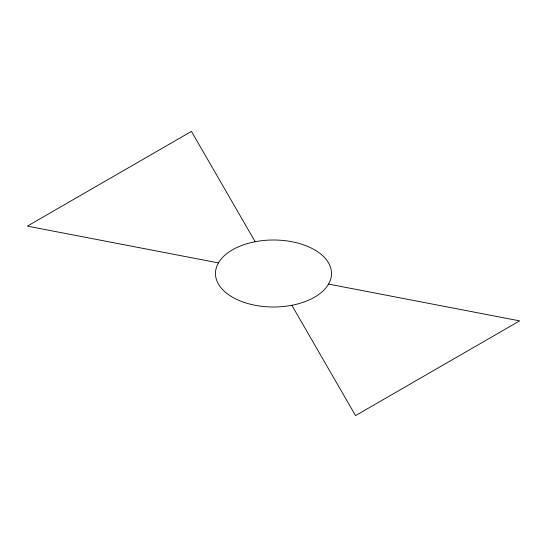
<?xml version="1.0" encoding="UTF-8"?>
<svg xmlns="http://www.w3.org/2000/svg" width="547" height="547" viewBox="0 0 547 547"><rect width="100%" height="100%" fill="white"/><g stroke="black" fill="none" stroke-linecap="round" stroke-linejoin="round"><path stroke-width="0.82" d="M218.458 262.909L27.35 226.13L191.45 131.389L255.155 241.719M328.542 284.091L519.65 320.87L355.55 415.611L291.845 305.281M244.488 302.512A58.016 33.497 0 0 0 331.516 273.5A58.016 33.497 0 0 0 244.488 244.488A58.016 33.497 0 0 0 244.488 302.512"/></g></svg>
